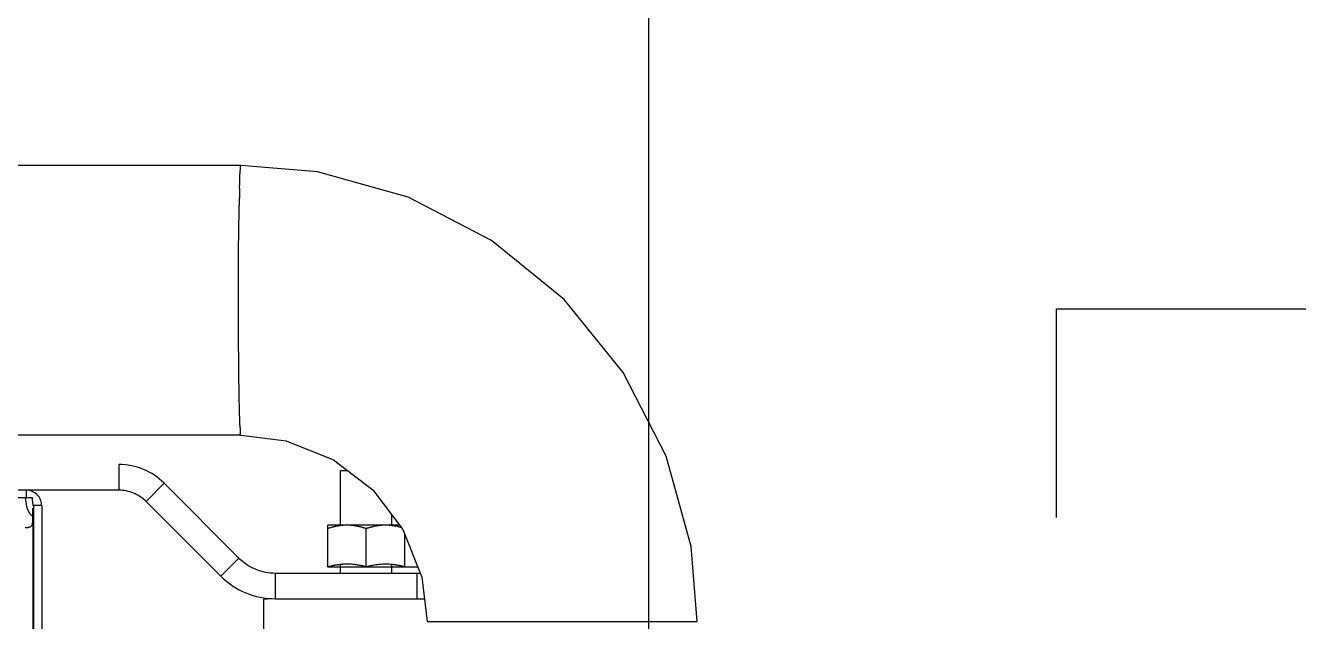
# Model space of a CAD drawing. Header units: millimetres. Extents: x 17886 to 18265, y -8727 to -7321.
# Drawn here: x 17935.418 to 17937.398, y -8654.963 to -8654.035 of the extents above; entities that cross this region are included whole.
import ezdxf

# ---------------------------------------------------------------- set-up
doc = ezdxf.new("R2010")
doc.units = ezdxf.units.MM
doc.linetypes.add('EPL_DASH', pattern=[1, 0.5, -0.5])
for name, color, linetype in [('2630754_DKREDXF_CONTINUOUS_LINE', 7, 'Continuous'), ('3884027_DKREDXF_CONTINUOUS_LINE', 7, 'Continuous'), ('vanjski i unutarnji zid', 7, 'Continuous')]:
    doc.layers.add(name, color=color, linetype=linetype)
doc.layers.add('CRTANJE', color=4, linetype='Continuous', lineweight=30)

msp = doc.modelspace()

# ---------------------------------------------------------------- linework, layer by layer
at = {"layer": '2630754_DKREDXF_CONTINUOUS_LINE', "color": 7, "linetype": 'EPL_DASH'}
msp.add_line((17937.02197, -8655.80057), (17937.02197, -8654.47557), dxfattribs=at)
at = {"layer": '3884027_DKREDXF_CONTINUOUS_LINE', "color": 6, "linetype": 'EPL_DASH'}
for p, q in [((17935.75297, -8654.25257), (17934.15746, -8654.25257)), ((17935.75297, -8654.67257), (17934.24996, -8654.67257)), ((17934.5747, -8654.71807), (17935.56297, -8654.71807)), ((17935.56297, -8654.71807), (17935.56297, -8654.75807)), ((17935.90797, -8654.81257), (17935.90797, -8654.72757)), ((17935.90797, -8654.72757), (17935.91883, -8654.72757)), ((17935.60539, -8654.77564), (17935.63368, -8654.74736)), ((17935.63368, -8654.74736), (17935.74996, -8654.86364)), ((17935.56297, -8654.75807), (17934.2437, -8654.75807)), ((17935.41836, -8654.77007), (17934.24224, -8654.77007)), ((17935.43097, -8656.11757), (17935.43097, -8654.78207)), ((17935.44297, -8654.78207), (17935.44297, -8656.11757)), ((17935.60539, -8654.77564), (17935.72167, -8654.89192)), ((17935.98797, -8654.81257), (17935.98797, -8654.79676)), ((17935.42897, -8654.80843), (17935.42897, -8656.31007)), ((17935.88797, -8654.87757), (17935.88797, -8654.81257)), ((17936, -8654.81257), (17935.88797, -8654.81257)), ((17935.94797, -8654.87757), (17935.94797, -8654.81793)), ((17936.00797, -8654.87757), (17936.00797, -8654.82648)), ((17935.72167, -8654.89192), (17935.74996, -8654.86364)), ((17935.80653, -8654.92707), (17935.80653, -8654.88707)), ((17935.80653, -8654.88707), (17936.03211, -8654.88707)), ((17935.90797, -8654.88707), (17935.90797, -8654.87376)), ((17935.98797, -8654.88707), (17935.98797, -8654.87376)), ((17936.02653, -8654.88707), (17936.02653, -8654.92707)), ((17935.80653, -8654.92707), (17936.03866, -8654.92707)), ((17935.78797, -8654.92757), (17935.78797, -8655.17757)), ((17936.04297, -8654.96257), (17936.46297, -8654.96257))]:
    msp.add_line(p, q, dxfattribs=at)
at = {"layer": '3884027_DKREDXF_CONTINUOUS_LINE', "color": 7, "linetype": 'EPL_DASH'}
for p, q in [((17935.41897, -8654.75807), (17935.41897, -8654.77007)), ((17935.42875, -8654.77007), (17935.41836, -8654.77007)), ((17935.42897, -8654.80843), (17935.42897, -8654.78607)), ((17935.44297, -8654.78207), (17935.43097, -8654.78207)), ((17935.42936, -8654.80843), (17935.42936, -8654.79898)), ((17935.88797, -8654.87757), (17936.02832, -8654.87757)), ((17935.79445, -8654.92757), (17935.78797, -8654.92757))]:
    msp.add_line(p, q, dxfattribs=at)
at = {"layer": '3884027_DKREDXF_CONTINUOUS_LINE', "color": 6, "linetype": 'EPL_DASH'}
for points in [[(17936.46297, -8654.96257), (17936.45328, -8654.84567), (17936.41453, -8654.70484), (17936.3478, -8654.57492), (17936.25591, -8654.46142), (17936.14273, -8654.36912), (17936.01303, -8654.30192), (17935.87227, -8654.26266), (17935.75291, -8654.25257)], [(17935.75297, -8654.67257), (17935.82314, -8654.68119), (17935.8969, -8654.7108), (17935.95828, -8654.75774), (17936.00509, -8654.81926), (17936.03455, -8654.89322), (17936.04297, -8654.96257)]]:
    msp.add_lwpolyline(points, dxfattribs=at)
for centre, radius, start, end in [((17938.68185, -8654.36583), 2.93203, 178.47987, 178.99232), ((17935.56297, -8654.81807), 0.1, 45, 90), ((17935.56297, -8654.81807), 0.06, 45, 90), ((17935.97794, -8654.89119), 0.07862, 85.68676, 89.97866), ((17935.80653, -8654.80707), 0.08, 225, 270), ((17935.80653, -8654.80707), 0.12, 225, 270)]:
    msp.add_arc(centre, radius, start, end, dxfattribs=at)
at = {"layer": '3884027_DKREDXF_CONTINUOUS_LINE', "color": 7, "linetype": 'EPL_DASH'}
for centre, radius, start, end in [((17935.41897, -8654.78207), 0.024, 0, 90), ((17935.91811, -8654.97305), 0.09981, 91.97283, 95.83037), ((17935.90909, -8655.02155), 0.14914, 74.88766, 77.60783), ((17935.98685, -8655.02156), 0.14915, 102.39268, 105.11233), ((17935.96909, -8655.02155), 0.14914, 74.88766, 77.60783)]:
    msp.add_arc(centre, radius, start, end, dxfattribs=at)
at = {"layer": '3884027_DKREDXF_CONTINUOUS_LINE', "color": 6, "linetype": 'EPL_DASH'}
for points, knots in [([(17935.75085, -8654.28805), (17935.75099, -8654.28297), (17935.75143, -8654.27446), (17935.75138, -8654.26254), (17935.75279, -8654.25729), (17935.75217, -8654.25262), (17935.75297, -8654.25257)], [0, 0, 0, 0, 0.4286366, 0.7413159, 0.9328598, 1, 1, 1, 1]), ([(17935.75075, -8654.6331), (17935.75018, -8654.61073), (17935.74879, -8654.50445), (17935.74875, -8654.39815), (17935.75027, -8654.31427)], [0, 0, 0, 0, 0.2106077, 1, 1, 1, 1]), ([(17935.75152, -8654.65671), (17935.75145, -8654.65506), (17935.75113, -8654.64719), (17935.7509, -8654.63932), (17935.75075, -8654.6331)], [0, 0, 0, 0, 0.2101419, 1, 1, 1, 1]), ([(17935.75297, -8654.67257), (17935.75161, -8654.67256), (17935.75323, -8654.66408), (17935.75169, -8654.66066), (17935.75152, -8654.65671)], [0, 0, 0, 0, 0.2565772, 1, 1, 1, 1])]:
    msp.add_open_spline(points, degree=3, knots=knots, dxfattribs=at)
at = {"layer": '3884027_DKREDXF_CONTINUOUS_LINE', "color": 7, "linetype": 'EPL_DASH'}
for points in [[(17935.41975, -8654.78268), (17935.4188, -8654.77856), (17935.41836, -8654.7743), (17935.41836, -8654.77007)], [(17935.42366, -8654.79295), (17935.4218, -8654.78979), (17935.42058, -8654.78625), (17935.41975, -8654.78268)], [(17935.43014, -8654.78268), (17935.42919, -8654.77856), (17935.42875, -8654.7743), (17935.42875, -8654.77007)], [(17935.42816, -8654.7982), (17935.42631, -8654.79682), (17935.42483, -8654.79493), (17935.42366, -8654.79295)], [(17935.90797, -8654.87375), (17935.90122, -8654.87444), (17935.89452, -8654.8758), (17935.88797, -8654.87757)], [(17935.94109, -8654.87588), (17935.93245, -8654.87399), (17935.92352, -8654.87299), (17935.91467, -8654.8733)], [(17935.98797, -8654.87375), (17935.97696, -8654.87263), (17935.96565, -8654.87352), (17935.95485, -8654.87589)], [(17936.00109, -8654.87588), (17935.99676, -8654.87494), (17935.99238, -8654.8742), (17935.98797, -8654.87375)]]:
    msp.add_open_spline(points, degree=3, dxfattribs=at)
for points, knots in [([(17935.42936, -8654.79898), (17935.42916, -8654.79887), (17935.42874, -8654.79862), (17935.42835, -8654.79835), (17935.42816, -8654.7982)], [0, 0, 0, 0, 0.4920516, 1, 1, 1, 1]), ([(17935.41713, -8654.81595), (17935.41858, -8654.81608), (17935.42273, -8654.81639), (17935.42786, -8654.814), (17935.42863, -8654.81125)], [0, 0, 0, 0, 0.3377062, 1, 1, 1, 1]), ([(17935.42863, -8654.81125), (17935.42875, -8654.81082), (17935.42893, -8654.80988), (17935.42897, -8654.80893), (17935.42897, -8654.80843)], [0, 0, 0, 0, 0.4753672, 1, 1, 1, 1])]:
    msp.add_open_spline(points, degree=3, knots=knots, dxfattribs=at)
at = {"layer": '3884027_DKREDXF_CONTINUOUS_LINE', "color": 6, "linetype": 'EPL_DASH'}
for points in [[(17935.90028, -8654.81452), (17935.89611, -8654.81542), (17935.89201, -8654.81658), (17935.88797, -8654.81793)], [(17935.91797, -8654.81257), (17935.91204, -8654.81257), (17935.90608, -8654.81327), (17935.90028, -8654.81452)], [(17935.93566, -8654.81452), (17935.92986, -8654.81327), (17935.9239, -8654.81257), (17935.91797, -8654.81257)], [(17935.94797, -8654.81793), (17935.94393, -8654.81658), (17935.93982, -8654.81542), (17935.93566, -8654.81452)], [(17935.96028, -8654.81452), (17935.95611, -8654.81542), (17935.95201, -8654.81658), (17935.94797, -8654.81793)], [(17935.97797, -8654.81257), (17935.97204, -8654.81257), (17935.96608, -8654.81327), (17935.96028, -8654.81452)], [(17936.0029, -8654.81635), (17935.9967, -8654.81456), (17935.9903, -8654.81327), (17935.98385, -8654.81279)]]:
    msp.add_open_spline(points, degree=3, dxfattribs=at)
at = {"layer": 'CRTANJE', "lineweight": 30}
msp.add_lwpolyline([(17938.48699, -8665.00357), (17938.48699, -8640.31357), (17936.38699, -8640.31357), (17936.38699, -8665.00357)], close=True, dxfattribs=at)
at = {"layer": 'vanjski i unutarnji zid', "color": 0, "linetype": 'EPL_DASH'}
msp.add_lwpolyline([(17937.52197, -8654.47557), (17937.52197, -8644.01357, 0.4142136), (17937.22197, -8643.71357), (17924.952, -8643.71357), (17925.202, -8644.21357), (17936.72197, -8644.21357, -0.4142136), (17937.02197, -8644.51357), (17937.02197, -8654.47557)], format="xyb", close=True, dxfattribs=at)

doc.saveas('drawing.dxf')
